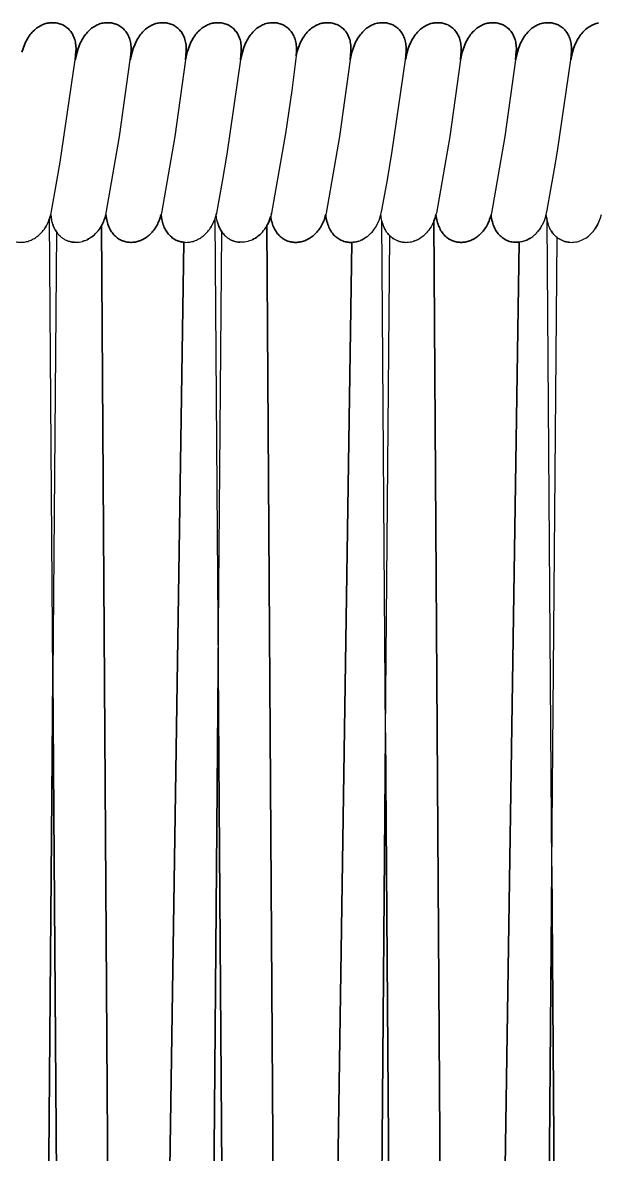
# Model space of a CAD drawing. Header units: millimetres. Extents: x 0 to 1881, y -1115 to 723.
# Drawn here: x 495.4 to 561.7, y -542.4 to -412.2 of the extents above; entities that cross this region are included whole.
import ezdxf

# ---------------------------------------------------------------- set-up
doc = ezdxf.new("R2010")
doc.units = ezdxf.units.MM
doc.layers.add('Blocks', color=7, linetype='Continuous')
doc.layers.add('Blocks$Inner', color=7, linetype='Continuous', lineweight=25, true_color=0x007f00)
doc.layers.add('Blocks$Outline', color=7, linetype='Continuous', lineweight=35, true_color=0xff3f3f)

# ---------------------------------------------------------------- blocks, each defined once
blk = doc.blocks.new('PK4 Lounge Chair Back')
at = {"layer": 'Blocks$Inner'}
for p, q in [((498.45, 680.1), (498.52, 680.28)), ((504.78, 680.06), (504.9, 680.39)), ((539.46, 677.54), (539.28, 677.55))]:
    blk.add_line(p, q, dxfattribs=at)
for points in [[(497.2, 424.51), (498.9, 627.72), (498.52, 680.28), (498.59, 680.5), (498.66, 680.74), (498.7, 680.89), (499.37, 684.58), (499.75, 686.78), (501.47, 698.55), (501.55, 699.53), (501.56, 699.71), (501.56, 699.89), (501.55, 700.07), (501.54, 700.24), (501.52, 700.41), (501.49, 700.57), (501.45, 700.72), (501.41, 700.87), (501.36, 701.02), (501.31, 701.16), (501.25, 701.3), (501.18, 701.43), (501.11, 701.55), (501.04, 701.67), (500.96, 701.78), (500.87, 701.89), (500.78, 701.99), (500.69, 702.09), (500.64, 702.14), (500.59, 702.18), (500.48, 702.26), (500.38, 702.34), (500.27, 702.42), (500.16, 702.48), (500.04, 702.55), (499.92, 702.6), (499.8, 702.65), (499.67, 702.69), (499.55, 702.73), (499.42, 702.76), (499.29, 702.78), (499.16, 702.8), (499.03, 702.81), (498.89, 702.81), (498.76, 702.81), (498.62, 702.8), (498.49, 702.79), (498.35, 702.77), (498.21, 702.74), (498.08, 702.7), (497.94, 702.66), (497.8, 702.61), (497.67, 702.55), (497.54, 702.49), (497.4, 702.41), (497.27, 702.34), (497.14, 702.25), (497.02, 702.16), (496.89, 702.06), (496.77, 701.95), (496.65, 701.83), (496.53, 701.71), (496.41, 701.58), (496.3, 701.44), (496.19, 701.29), (496.09, 701.14), (495.99, 700.98), (495.89, 700.81), (495.8, 700.63), (495.71, 700.45), (495.62, 700.25), (495.47, 699.84), (495.34, 699.4)], [(506.44, 381.58), (504.5, 679.46), (504.58, 679.6), (504.65, 679.75), (504.72, 679.9), (504.78, 680.06), (504.84, 680.22), (504.9, 680.39), (505, 680.74), (505.04, 680.89), (506.58, 689.72), (507.81, 698.55), (507.89, 699.53), (507.9, 699.71), (507.9, 699.89), (507.89, 700.07), (507.88, 700.24), (507.86, 700.41), (507.83, 700.57), (507.79, 700.72), (507.75, 700.87), (507.7, 701.02), (507.65, 701.16), (507.59, 701.3), (507.52, 701.43), (507.45, 701.55), (507.38, 701.67), (507.3, 701.78), (507.21, 701.89), (507.12, 701.99), (507.03, 702.09), (506.93, 702.18), (506.83, 702.26), (506.72, 702.34), (506.61, 702.42), (506.5, 702.48), (506.38, 702.55), (506.26, 702.6), (506.2, 702.63), (506.14, 702.65), (506.02, 702.69), (505.89, 702.73), (505.76, 702.76), (505.63, 702.78), (505.5, 702.8), (505.37, 702.81), (505.23, 702.81), (505.1, 702.81), (504.96, 702.8), (504.83, 702.79), (504.69, 702.77), (504.55, 702.74), (504.42, 702.7), (504.28, 702.66), (504.15, 702.61), (504.01, 702.55), (503.88, 702.49), (503.75, 702.41), (503.61, 702.34), (503.48, 702.25), (503.36, 702.16), (503.23, 702.06), (503.11, 701.95), (502.99, 701.83), (502.87, 701.71), (502.75, 701.58), (502.64, 701.44), (502.53, 701.29), (502.43, 701.14), (502.33, 700.98), (502.23, 700.81), (502.14, 700.63), (502.05, 700.45), (501.96, 700.25), (501.89, 700.05), (501.81, 699.84), (501.68, 699.4), (501.47, 698.55)], [(514.15, 698.55), (514.23, 699.53), (514.24, 699.71), (514.24, 699.89), (514.23, 700.07), (514.22, 700.24), (514.2, 700.41), (514.17, 700.57), (514.13, 700.72), (514.09, 700.87), (514.04, 701.02), (513.99, 701.16), (513.93, 701.3), (513.87, 701.43), (513.79, 701.55), (513.72, 701.67), (513.64, 701.78), (513.55, 701.89), (513.46, 701.99), (513.37, 702.09), (513.27, 702.18), (513.17, 702.26), (513.06, 702.34), (512.95, 702.42), (512.84, 702.48), (512.72, 702.55), (512.6, 702.6), (512.48, 702.65), (512.36, 702.69), (512.23, 702.73), (512.1, 702.76), (511.97, 702.78), (511.84, 702.8), (511.71, 702.81), (511.57, 702.81), (511.44, 702.81), (511.3, 702.8), (511.17, 702.79), (511.03, 702.77), (510.89, 702.74), (510.76, 702.7), (510.62, 702.66), (510.49, 702.61), (510.35, 702.55), (510.22, 702.49), (510.09, 702.41), (509.95, 702.34), (509.83, 702.25), (509.7, 702.16), (509.57, 702.06), (509.45, 701.95), (509.33, 701.83), (509.21, 701.71), (509.1, 701.58), (508.98, 701.44), (508.88, 701.29), (508.77, 701.14), (508.67, 700.98), (508.57, 700.81), (508.48, 700.63), (508.39, 700.45), (508.31, 700.25), (508.15, 699.84), (508.02, 699.4), (507.81, 698.55)], [(520.49, 698.55), (520.57, 699.53), (520.58, 699.71), (520.58, 699.89), (520.57, 700.07), (520.56, 700.24), (520.54, 700.41), (520.51, 700.57), (520.47, 700.72), (520.43, 700.87), (520.38, 701.02), (520.33, 701.16), (520.27, 701.3), (520.21, 701.43), (520.14, 701.55), (520.06, 701.67), (519.98, 701.78), (519.94, 701.84), (519.89, 701.89), (519.8, 701.99), (519.71, 702.09), (519.61, 702.18), (519.51, 702.26), (519.4, 702.34), (519.29, 702.42), (519.18, 702.48), (519.06, 702.55), (518.94, 702.6), (518.82, 702.65), (518.7, 702.69), (518.57, 702.73), (518.44, 702.76), (518.31, 702.78), (518.18, 702.8), (518.05, 702.81), (517.91, 702.81), (517.78, 702.81), (517.64, 702.8), (517.51, 702.79), (517.37, 702.77), (517.24, 702.74), (517.1, 702.7), (516.96, 702.66), (516.83, 702.61), (516.69, 702.55), (516.56, 702.49), (516.43, 702.41), (516.3, 702.34), (516.17, 702.25), (516.04, 702.16), (515.91, 702.06), (515.79, 701.95), (515.67, 701.83), (515.55, 701.71), (515.44, 701.58), (515.32, 701.44), (515.22, 701.29), (515.11, 701.14), (515.01, 700.98), (514.91, 700.81), (514.82, 700.63), (514.73, 700.45), (514.65, 700.25), (514.57, 700.05), (514.49, 699.84), (514.36, 699.4), (514.15, 698.55), (512.92, 689.72), (511.38, 680.89), (511.34, 680.74), (511.29, 680.55), (511.23, 680.37)], [(526.87, 698.99), (526.91, 699.53), (526.92, 699.71), (526.92, 699.89), (526.91, 700.07), (526.9, 700.24), (526.88, 700.41), (526.85, 700.57), (526.82, 700.72), (526.77, 700.87), (526.73, 701.02), (526.67, 701.16), (526.61, 701.3), (526.55, 701.43), (526.48, 701.55), (526.4, 701.67), (526.32, 701.78), (526.23, 701.89), (526.14, 701.99), (526.05, 702.09), (525.95, 702.18), (525.85, 702.26), (525.74, 702.34), (525.63, 702.42), (525.52, 702.48), (525.4, 702.55), (525.28, 702.6), (525.16, 702.65), (525.04, 702.69), (524.91, 702.73), (524.78, 702.76), (524.65, 702.78), (524.52, 702.8), (524.39, 702.81), (524.26, 702.81), (524.12, 702.81), (523.99, 702.8), (523.85, 702.79), (523.71, 702.77), (523.58, 702.74), (523.44, 702.7), (523.3, 702.66), (523.17, 702.61), (523.03, 702.55), (522.9, 702.49), (522.77, 702.41), (522.64, 702.34), (522.51, 702.25), (522.38, 702.16), (522.25, 702.06), (522.13, 701.95), (522.01, 701.83), (521.89, 701.71), (521.78, 701.58), (521.67, 701.44), (521.56, 701.29), (521.45, 701.14), (521.35, 700.98), (521.25, 700.81), (521.16, 700.63), (521.07, 700.45), (520.99, 700.25), (520.83, 699.84), (520.7, 699.4), (520.49, 698.55), (518.93, 687.7), (518.39, 684.54), (517.72, 680.89), (517.72, 680.88), (517.72, 680.88), (517.72, 680.88), (517.72, 680.87), (517.72, 680.87), (517.72, 680.87), (517.72, 680.87), (517.72, 680.86), (517.72, 680.86), (517.72, 680.86), (517.72, 680.86), (517.72, 680.86), (517.72, 680.85), (517.71, 680.85), (517.71, 680.83), (517.7, 680.82), (517.69, 680.78), (517.68, 680.76), (517.68, 680.74), (517.62, 680.52), (517.55, 680.3), (517.48, 680.12)], [(533.11, 698.55), (533.19, 699.53), (533.19, 699.71), (533.19, 699.89), (533.19, 700.07), (533.17, 700.24), (533.15, 700.41), (533.12, 700.57), (533.09, 700.72), (533.05, 700.87), (533, 701.02), (532.94, 701.16), (532.88, 701.3), (532.82, 701.43), (532.75, 701.55), (532.71, 701.61), (532.67, 701.67), (532.63, 701.73), (532.59, 701.78), (532.55, 701.84), (532.51, 701.89), (532.42, 701.99), (532.32, 702.09), (532.22, 702.18), (532.12, 702.26), (532.01, 702.34), (531.9, 702.42), (531.79, 702.48), (531.68, 702.55), (531.56, 702.6), (531.43, 702.65), (531.31, 702.69), (531.18, 702.73), (531.06, 702.76), (530.93, 702.78), (530.8, 702.8), (530.66, 702.81), (530.53, 702.81), (530.39, 702.81), (530.26, 702.8), (530.12, 702.79), (529.99, 702.77), (529.85, 702.74), (529.71, 702.7), (529.58, 702.66), (529.44, 702.61), (529.31, 702.55), (529.17, 702.49), (529.04, 702.41), (528.91, 702.34), (528.78, 702.25), (528.65, 702.16), (528.53, 702.06), (528.4, 701.95), (528.28, 701.83), (528.16, 701.71), (528.05, 701.58), (527.94, 701.44), (527.83, 701.29), (527.72, 701.14), (527.62, 700.98), (527.53, 700.81), (527.43, 700.63), (527.34, 700.45), (527.26, 700.25), (527.11, 699.84), (526.97, 699.4), (526.87, 698.99), (526.4, 695), (525.66, 690.05), (524.07, 680.89)], [(536.4, 680.02), (536.33, 679.86), (536.26, 679.7), (536.18, 679.54), (536.1, 679.39), (536.01, 679.25), (536.1, 679.39), (536.18, 679.54), (536.26, 679.7), (536.33, 679.86), (536.4, 680.02), (536.47, 680.19), (536.53, 680.37), (536.63, 680.74), (536.68, 680.89), (536.75, 681.25), (537.38, 684.75), (537.95, 688.05), (539.45, 698.55), (539.53, 699.53), (539.53, 699.71), (539.54, 699.89), (539.53, 700.07), (539.51, 700.24), (539.49, 700.41), (539.46, 700.57), (539.43, 700.72), (539.39, 700.87), (539.34, 701.02), (539.29, 701.16), (539.23, 701.3), (539.16, 701.43), (539.09, 701.55), (539.01, 701.67), (538.93, 701.78), (538.85, 701.89), (538.76, 701.99), (538.66, 702.09), (538.61, 702.14), (538.56, 702.18), (538.46, 702.26), (538.35, 702.34), (538.25, 702.42), (538.13, 702.48), (538.02, 702.55), (537.9, 702.6), (537.78, 702.65), (537.65, 702.69), (537.53, 702.73), (537.4, 702.76), (537.27, 702.78), (537.14, 702.8), (537, 702.81), (536.87, 702.81), (536.73, 702.81), (536.6, 702.8), (536.46, 702.79), (536.33, 702.77), (536.19, 702.74), (536.05, 702.7), (535.92, 702.66), (535.78, 702.61), (535.65, 702.55), (535.51, 702.49), (535.38, 702.41), (535.25, 702.34), (535.12, 702.25), (534.99, 702.16), (534.87, 702.06), (534.74, 701.95), (534.62, 701.83), (534.51, 701.71), (534.39, 701.58), (534.28, 701.44), (534.17, 701.29), (534.07, 701.14), (533.96, 700.98), (533.87, 700.81), (533.77, 700.63), (533.68, 700.45), (533.6, 700.25), (533.45, 699.84), (533.31, 699.4), (533.11, 698.55), (531.88, 689.72), (530.34, 680.89), (530.29, 680.74), (530.19, 680.37)], [(545.79, 698.55), (545.87, 699.53), (545.88, 699.71), (545.88, 699.89), (545.87, 700.07), (545.85, 700.24), (545.83, 700.41), (545.8, 700.57), (545.77, 700.72), (545.73, 700.87), (545.68, 701.02), (545.63, 701.16), (545.57, 701.3), (545.5, 701.43), (545.43, 701.55), (545.35, 701.67), (545.27, 701.78), (545.19, 701.89), (545.1, 701.99), (545, 702.09), (544.9, 702.18), (544.8, 702.26), (544.7, 702.34), (544.59, 702.42), (544.47, 702.48), (544.42, 702.52), (544.36, 702.55), (544.24, 702.6), (544.12, 702.65), (543.99, 702.69), (543.87, 702.73), (543.74, 702.76), (543.61, 702.78), (543.48, 702.8), (543.34, 702.81), (543.21, 702.81), (543.08, 702.81), (542.94, 702.8), (542.8, 702.79), (542.67, 702.77), (542.53, 702.74), (542.39, 702.7), (542.26, 702.66), (542.12, 702.61), (541.99, 702.55), (541.85, 702.49), (541.72, 702.41), (541.59, 702.34), (541.46, 702.25), (541.33, 702.16), (541.21, 702.06), (541.09, 701.95), (540.96, 701.83), (540.85, 701.71), (540.73, 701.58), (540.62, 701.44), (540.51, 701.29), (540.41, 701.14), (540.3, 700.98), (540.21, 700.81), (540.11, 700.63), (540.03, 700.45), (539.94, 700.25), (539.86, 700.05), (539.79, 699.84), (539.66, 699.4), (539.45, 698.55)], [(552.13, 698.55), (552.21, 699.53), (552.22, 699.71), (552.22, 699.89), (552.21, 700.07), (552.2, 700.24), (552.17, 700.41), (552.15, 700.57), (552.11, 700.72), (552.07, 700.87), (552.02, 701.02), (551.97, 701.16), (551.91, 701.3), (551.84, 701.43), (551.77, 701.55), (551.7, 701.67), (551.61, 701.78), (551.53, 701.89), (551.44, 701.99), (551.34, 702.09), (551.25, 702.18), (551.14, 702.26), (551.04, 702.34), (550.93, 702.42), (550.81, 702.48), (550.7, 702.55), (550.58, 702.6), (550.46, 702.65), (550.33, 702.69), (550.21, 702.73), (550.08, 702.76), (549.95, 702.78), (549.82, 702.8), (549.68, 702.81), (549.55, 702.81), (549.42, 702.81), (549.28, 702.8), (549.14, 702.79), (549.01, 702.77), (548.87, 702.74), (548.73, 702.7), (548.6, 702.66), (548.46, 702.61), (548.33, 702.55), (548.2, 702.49), (548.06, 702.41), (547.93, 702.34), (547.8, 702.25), (547.67, 702.16), (547.55, 702.06), (547.43, 701.95), (547.31, 701.83), (547.19, 701.71), (547.07, 701.58), (546.96, 701.44), (546.85, 701.29), (546.75, 701.14), (546.65, 700.98), (546.55, 700.81), (546.46, 700.63), (546.37, 700.45), (546.28, 700.25), (546.2, 700.05), (546.13, 699.84), (546, 699.4), (545.79, 698.55), (544.56, 689.72), (543.02, 680.89), (542.97, 680.74), (542.87, 680.35), (542.8, 680.16), (542.73, 679.98), (542.63, 679.75), (542.52, 679.54), (542.41, 679.33), (542.28, 679.14), (542.15, 678.95), (542.01, 678.78), (541.87, 678.62), (541.72, 678.47), (541.56, 678.33), (541.72, 678.47), (541.87, 678.62)], [(555.08, 679.32), (554.99, 679.19), (554.91, 679.06), (554.82, 678.94), (554.72, 678.82), (554.82, 678.94), (554.91, 679.06), (554.99, 679.19), (555.08, 679.32), (555.16, 679.46), (555.24, 679.6), (555.31, 679.75), (555.44, 680.06), (555.56, 680.39), (555.66, 680.74), (555.7, 680.89), (555.77, 681.25), (556.62, 685.99), (556.97, 688.05), (558.47, 698.55), (558.55, 699.53), (558.56, 699.71), (558.56, 699.89), (558.55, 700.07), (558.54, 700.24), (558.51, 700.41), (558.49, 700.57), (558.45, 700.72), (558.41, 700.87), (558.36, 701.02), (558.31, 701.16), (558.25, 701.3), (558.18, 701.43), (558.11, 701.55), (558.04, 701.67), (558, 701.73), (557.96, 701.78), (557.87, 701.89), (557.78, 701.99), (557.68, 702.09), (557.59, 702.18), (557.48, 702.26), (557.38, 702.34), (557.27, 702.42), (557.15, 702.48), (557.04, 702.55), (556.92, 702.6), (556.8, 702.65), (556.67, 702.69), (556.55, 702.73), (556.42, 702.76), (556.29, 702.78), (556.16, 702.8), (556.03, 702.81), (555.89, 702.81), (555.76, 702.81), (555.62, 702.8), (555.49, 702.79), (555.35, 702.77), (555.21, 702.74), (555.08, 702.7), (554.94, 702.66), (554.8, 702.61), (554.67, 702.55), (554.54, 702.49), (554.4, 702.41), (554.27, 702.34), (554.14, 702.25), (554.02, 702.16), (553.89, 702.06), (553.77, 701.95), (553.65, 701.83), (553.53, 701.71), (553.41, 701.58), (553.3, 701.44), (553.19, 701.29), (553.09, 701.14), (552.99, 700.98), (552.89, 700.81), (552.8, 700.63), (552.71, 700.45), (552.62, 700.25), (552.54, 700.05), (552.47, 699.84), (552.34, 699.4), (552.13, 698.55), (550.9, 689.72), (549.36, 680.89), (549.32, 680.74), (549.34, 680.52), (549.37, 680.31), (549.41, 680.11), (549.46, 679.92), (549.51, 679.73), (549.57, 679.56), (549.51, 679.73), (549.46, 679.92), (549.41, 680.11), (549.37, 680.31), (549.34, 680.52), (549.32, 680.74), (549.27, 680.55), (549.21, 680.37), (549.15, 680.19), (549.08, 680.01), (549.01, 679.85), (548.94, 679.68), (548.85, 679.53), (548.77, 679.38), (548.68, 679.23), (548.59, 679.09), (548.49, 678.96), (548.39, 678.83), (548.29, 678.71), (548.18, 678.6), (548.07, 678.49), (547.96, 678.38), (547.84, 678.29), (547.73, 678.19), (547.61, 678.11), (547.48, 678.03)], [(561.69, 702.77), (561.55, 702.74), (561.42, 702.7), (561.28, 702.66), (561.15, 702.61), (561.01, 702.55), (560.88, 702.49), (560.74, 702.41), (560.61, 702.34), (560.48, 702.25), (560.36, 702.16), (560.23, 702.06), (560.11, 701.95), (559.99, 701.83), (559.87, 701.71), (559.75, 701.58), (559.64, 701.44), (559.53, 701.29), (559.43, 701.14), (559.33, 700.98), (559.23, 700.81), (559.14, 700.63), (559.05, 700.45), (558.96, 700.25), (558.89, 700.05), (558.81, 699.84), (558.68, 699.4), (558.47, 698.55)], [(517.83, 679.88), (517.91, 679.62), (518, 679.38), (518.1, 679.16), (518.16, 679.05), (518.22, 678.95), (518.28, 678.85), (518.34, 678.75), (518.22, 678.95), (518.16, 679.05), (518.1, 679.16), (518, 679.38), (517.91, 679.62), (517.83, 679.88), (517.77, 680.15), (517.72, 680.44), (517.68, 680.74), (517.72, 680.89)], [(524.02, 680.72), (524.04, 680.8), (524.07, 680.89), (524.04, 680.8), (524.02, 680.72), (523.96, 680.55), (523.87, 680.26), (523.77, 679.98), (523.66, 679.72)], [(498.07, 679.31), (498.15, 679.46), (498.24, 679.61), (498.31, 679.77), (498.39, 679.93), (498.45, 680.1), (498.39, 679.93), (498.31, 679.77)], [(499.45, 678.57), (499.39, 678.66), (499.33, 678.74), (499.26, 678.84), (499.2, 678.94), (499.14, 679.04), (499.09, 679.15), (499.03, 679.26), (498.98, 679.37), (498.89, 679.62), (498.81, 679.87), (498.75, 680.15), (498.7, 680.44), (498.66, 680.74), (498.7, 680.44), (498.75, 680.15)], [(498.89, 679.62), (498.98, 679.37), (499.09, 679.15), (499.14, 679.04), (499.2, 678.94), (499.26, 678.84), (499.33, 678.74), (499.45, 678.57), (499.58, 678.42), (499.72, 678.28), (499.79, 678.21), (499.86, 678.15), (499.94, 678.09), (500.01, 678.03), (500.09, 677.98), (500.17, 677.93), (500.25, 677.88), (500.33, 677.84), (500.41, 677.8), (500.49, 677.76)], [(505.13, 679.97), (505.09, 680.15), (505.05, 680.34), (505.02, 680.54), (505, 680.74)], [(505.02, 680.54), (505.05, 680.34), (505.09, 680.15), (505.13, 679.97), (505.18, 679.79), (505.23, 679.62), (505.29, 679.46), (505.35, 679.31), (505.42, 679.16), (505.5, 679.02), (505.58, 678.88), (505.66, 678.75), (505.75, 678.63), (505.84, 678.51), (505.93, 678.4), (506.03, 678.3), (506.13, 678.21), (506.24, 678.12), (506.13, 678.21), (506.03, 678.3), (505.93, 678.4), (505.84, 678.51), (505.75, 678.63), (505.66, 678.75), (505.58, 678.88), (505.5, 679.02)], [(510.79, 679.38), (510.88, 679.53), (510.96, 679.68), (511.03, 679.85), (510.96, 679.68), (510.88, 679.53), (510.79, 679.38), (510.7, 679.23), (510.61, 679.09), (510.52, 678.96), (510.41, 678.83), (510.31, 678.71), (510.2, 678.6), (510.09, 678.49), (509.98, 678.38), (509.87, 678.29), (509.75, 678.19)], [(513.85, 677.57), (513.73, 677.59), (513.62, 677.61), (513.5, 677.64), (513.38, 677.68), (513.27, 677.72), (513.16, 677.76), (513.05, 677.81), (512.94, 677.87), (512.83, 677.93), (512.73, 678), (512.63, 678.08), (512.53, 678.16), (512.43, 678.24), (512.34, 678.33), (512.25, 678.43), (512.16, 678.53), (512.08, 678.64), (512, 678.75), (511.92, 678.87), (511.85, 678.99), (511.78, 679.12), (511.72, 679.26), (511.65, 679.4), (511.6, 679.55), (511.55, 679.7), (511.5, 679.86), (511.46, 680.02), (511.42, 680.19), (511.39, 680.37), (511.34, 680.74), (511.29, 680.55), (511.23, 680.37), (511.17, 680.19), (511.11, 680.01), (511.03, 679.85)], [(511.5, 679.86), (511.55, 679.7), (511.6, 679.55)], [(513.97, 677.56), (514.11, 677.55), (514.24, 677.54), (514.37, 677.55), (514.5, 677.56), (514.63, 677.58), (514.77, 677.6), (514.9, 677.63), (515.03, 677.66), (515.16, 677.7), (515.29, 677.75), (515.42, 677.8), (515.55, 677.86), (515.67, 677.93), (515.8, 678), (515.92, 678.08), (516.04, 678.16), (516.16, 678.25), (516.28, 678.35), (516.39, 678.45), (516.5, 678.56), (516.61, 678.67), (516.71, 678.79), (516.81, 678.91), (516.91, 679.04), (517.01, 679.18), (517.1, 679.32), (517.18, 679.47), (517.27, 679.63), (517.34, 679.79), (517.42, 679.95), (517.48, 680.12), (517.42, 679.95), (517.34, 679.79), (517.27, 679.63), (517.18, 679.47), (517.1, 679.32), (517.01, 679.18)], [(517.55, 680.3), (517.92, 628.63), (516.23, 425.42), (515.5, 381.58), (519.71, 381.58)], [(524.76, 678.54), (524.85, 678.43), (524.9, 678.38), (524.94, 678.33), (524.85, 678.43), (524.76, 678.54), (524.67, 678.65), (524.58, 678.78), (524.5, 678.91), (524.42, 679.04), (524.35, 679.18), (524.29, 679.33), (524.22, 679.48), (524.17, 679.65), (524.11, 679.81), (524.07, 679.99), (524.03, 680.17), (523.99, 680.36), (523.96, 680.55), (523.99, 680.36), (524.03, 680.17)], [(529.67, 679.25), (529.76, 679.39), (529.84, 679.54), (529.92, 679.7), (529.84, 679.54), (529.76, 679.39), (529.67, 679.25), (529.58, 679.11), (529.48, 678.98), (529.39, 678.85), (529.28, 678.73), (529.18, 678.62), (529.07, 678.51), (528.96, 678.41), (528.85, 678.31), (528.73, 678.22), (528.61, 678.13), (528.49, 678.05), (528.37, 677.97), (528.25, 677.9)], [(530.38, 680.14), (530.43, 679.96), (530.48, 679.78), (530.53, 679.61), (530.48, 679.78), (530.43, 679.96), (530.38, 680.14), (530.35, 680.34), (530.32, 680.53), (530.29, 680.74), (530.24, 680.55), (530.19, 680.37), (530.13, 680.19), (530.06, 680.02), (529.99, 679.86), (529.92, 679.7)], [(530.73, 679.14), (530.8, 678.99), (530.88, 678.86), (530.97, 678.73), (530.88, 678.86), (530.8, 678.99), (530.73, 679.14), (530.66, 679.29), (530.59, 679.45), (530.53, 679.61)], [(534.46, 359.6), (534.82, 381.4), (534.83, 381.58), (538.92, 381.58), (537.18, 621.12), (537.66, 678.3), (537.58, 678.38), (537.51, 678.46), (537.44, 678.55), (537.37, 678.64), (537.3, 678.73), (537.24, 678.83), (537.18, 678.93), (537.12, 679.04), (537.07, 679.15), (537.01, 679.26), (536.91, 679.5), (536.83, 679.75), (536.76, 680.02), (536.68, 680.37), (536.66, 680.55), (536.63, 680.74)], [(534.83, 381.58), (535.54, 424.51), (537.18, 621.12), (536.76, 680.02)], [(536.83, 679.75), (536.91, 679.5), (537.01, 679.26), (537.12, 679.04)], [(544.82, 359.6), (544.68, 381.58), (542.73, 679.98), (542.63, 679.75), (542.52, 679.54), (542.41, 679.33), (542.28, 679.14), (542.15, 678.95)], [(543.15, 679.79), (543.21, 679.62), (543.27, 679.46), (543.21, 679.62), (543.15, 679.79), (543.11, 679.97), (543.06, 680.15), (543.03, 680.34), (543, 680.54), (542.97, 680.74)], [(543, 680.54), (543.03, 680.34), (543.06, 680.15), (543.11, 679.97)], [(548.77, 679.38), (548.85, 679.53), (548.94, 679.68), (549.01, 679.85)], [(549.21, 680.37), (549.27, 680.55), (549.32, 680.74)], [(552.8, 677.61), (552.68, 677.59), (552.56, 677.57), (552.42, 677.55), (552.27, 677.55), (552.13, 677.55), (551.99, 677.55), (551.85, 677.57), (551.72, 677.59), (551.58, 677.61), (551.45, 677.65), (551.31, 677.69), (551.18, 677.74), (551.05, 677.8), (550.93, 677.87), (550.81, 677.94), (550.69, 678.02), (550.57, 678.1), (550.46, 678.2), (550.35, 678.3), (550.24, 678.41), (550.14, 678.53), (550.05, 678.65), (549.95, 678.78), (549.87, 678.92), (549.78, 679.07), (549.71, 679.22), (549.64, 679.39), (549.57, 679.56)], [(557.94, 381.73), (556.32, 605.77), (556.92, 678.1), (556.82, 678.17), (556.73, 678.26), (556.64, 678.35), (556.55, 678.45), (556.47, 678.55), (556.38, 678.65), (556.31, 678.76), (556.23, 678.88), (556.16, 679.01), (556.09, 679.13), (556.03, 679.27), (555.97, 679.41), (555.92, 679.55), (555.87, 679.7), (555.82, 679.86), (555.78, 680.02), (555.71, 680.37), (555.74, 680.19), (555.78, 680.02)], [(554.08, 381.58), (554.08, 381.76), (554.82, 425.78), (556.32, 605.77), (555.78, 680.02), (555.82, 679.86), (555.87, 679.7)], [(555.44, 680.06), (555.38, 679.9), (555.31, 679.75), (555.24, 679.6)], [(555.71, 680.37), (555.68, 680.55), (555.66, 680.74)], [(559.71, 677.79), (559.87, 677.86), (560.04, 677.95), (560.2, 678.04), (560.35, 678.15), (560.51, 678.27), (560.66, 678.39), (560.8, 678.53), (560.94, 678.68), (561.08, 678.83), (561.21, 679), (561.33, 679.18), (561.45, 679.36), (561.56, 679.56), (561.66, 679.76), (561.76, 679.98), (561.82, 680.16), (561.89, 680.35), (562, 680.74)], [(561.56, 679.56), (561.45, 679.36), (561.33, 679.18)], [(496.78, 678), (496.9, 678.08), (497.02, 678.16), (497.14, 678.25), (497.25, 678.35), (497.36, 678.45), (497.47, 678.55), (497.58, 678.66), (497.69, 678.78), (497.79, 678.91), (497.88, 679.04), (497.98, 679.17), (498.07, 679.31), (497.98, 679.17), (497.88, 679.04), (497.79, 678.91)], [(497.36, 678.45), (497.47, 678.55), (497.58, 678.66)], [(499.33, 678.74), (498.9, 627.72), (500.69, 381.58), (500.69, 380.49), (500.83, 362.01), (500.86, 359.6), (504.88, 245.1), (499.13, 245.1), (498.86, 245.1), (498.38, 237.5), (498, 234.1)], [(503.67, 678.41), (503.51, 678.27), (503.34, 678.15), (503.51, 678.27), (503.67, 678.41), (503.82, 678.55), (503.97, 678.71), (504.11, 678.88), (504.25, 679.06), (504.38, 679.26), (504.5, 679.46)], [(521.64, 245.1), (519.9, 359.6), (519.85, 362.92), (519.72, 381.4), (519.71, 381.58), (517.92, 628.63), (518.34, 678.75), (518.46, 678.58)], [(509.87, 678.29), (509.98, 678.38), (510.09, 678.49), (510.2, 678.6), (510.31, 678.71)], [(512, 678.75), (512.08, 678.64), (512.16, 678.53), (512.25, 678.43), (512.34, 678.33)], [(518.73, 678.29), (518.59, 678.43), (518.46, 678.58), (518.53, 678.5), (518.59, 678.43), (518.66, 678.36), (518.73, 678.29), (518.8, 678.22), (518.88, 678.16), (518.95, 678.1)], [(522.85, 678.56), (522.69, 678.41), (522.53, 678.28), (522.37, 678.15), (522.2, 678.04), (522.03, 677.93), (521.85, 677.84), (521.67, 677.77), (521.49, 677.7), (521.31, 677.64), (521.13, 677.6), (520.94, 677.57), (520.76, 677.55), (520.67, 677.55), (520.57, 677.55), (520.39, 677.55), (520.3, 677.56), (520.21, 677.57), (520.03, 677.6), (519.94, 677.62), (519.85, 677.64)], [(521.85, 677.84), (522.03, 677.93), (522.2, 678.04), (522.37, 678.15), (522.53, 678.28), (522.69, 678.41), (522.85, 678.56), (523, 678.72), (523.14, 678.89), (523.28, 679.07), (523.41, 679.27), (523.53, 679.47), (525.47, 381.58)], [(524.29, 679.33), (524.35, 679.18), (524.42, 679.04), (524.5, 678.91), (524.58, 678.78), (524.67, 678.65)], [(525.04, 678.23), (525.15, 678.14), (525.25, 678.06), (525.36, 677.98), (525.47, 677.91), (525.36, 677.98), (525.25, 678.06), (525.15, 678.14), (525.04, 678.23), (524.94, 678.33)], [(528.73, 678.22), (528.85, 678.31), (528.96, 678.41), (529.07, 678.51)], [(530.97, 678.73), (531.05, 678.61), (531.15, 678.49), (531.24, 678.38)], [(533.04, 677.54), (533.17, 677.54), (533.31, 677.54), (533.17, 677.54), (533.04, 677.54), (532.91, 677.55), (532.77, 677.57), (532.64, 677.59), (532.51, 677.62), (532.39, 677.66), (532.26, 677.7), (532.14, 677.75), (532.02, 677.8), (531.9, 677.87), (531.78, 677.93), (531.67, 678.01), (531.56, 678.09), (531.45, 678.18), (531.35, 678.28), (531.24, 678.38), (531.15, 678.49), (531.05, 678.61)], [(535.08, 678.22), (534.96, 678.13), (534.84, 678.05), (534.72, 677.97), (534.59, 677.9), (534.47, 677.84), (534.34, 677.78), (534.47, 677.84), (534.59, 677.9), (534.72, 677.97), (534.84, 678.05), (534.96, 678.13), (535.08, 678.22), (535.19, 678.31), (535.3, 678.41), (535.41, 678.51), (535.52, 678.62), (535.63, 678.73), (535.73, 678.85), (535.83, 678.98), (535.92, 679.11), (536.01, 679.25)], [(537.44, 678.55), (537.51, 678.46), (537.58, 678.38)], [(538.26, 677.86), (538.18, 677.9), (538.1, 677.95), (537.95, 678.06), (537.8, 678.17), (537.73, 678.24), (537.66, 678.3), (537.8, 678.17), (537.95, 678.06), (538.02, 678), (538.1, 677.95), (538.26, 677.86), (538.34, 677.82), (538.42, 677.78), (538.5, 677.74)], [(539.82, 677.56), (540.01, 677.59), (540.19, 677.62), (540.37, 677.67), (540.55, 677.73), (540.72, 677.8), (540.9, 677.89), (541.07, 677.98), (541.24, 678.09), (541.4, 678.2), (541.56, 678.33)], [(543.4, 679.16), (543.47, 679.02), (543.55, 678.88), (543.63, 678.75), (543.72, 678.63), (543.81, 678.51), (543.91, 678.4), (544.01, 678.3), (544.11, 678.21), (544.21, 678.12), (544.27, 678.08), (544.32, 678.03), (544.21, 678.12), (544.11, 678.21), (544.01, 678.3), (543.91, 678.4), (543.81, 678.51), (543.72, 678.63), (543.64, 678.75), (543.55, 678.88), (543.47, 679.02), (543.4, 679.16), (543.33, 679.31), (543.27, 679.46)], [(547.84, 678.29), (547.96, 678.38), (548.07, 678.49), (548.18, 678.6), (548.29, 678.71)], [(549.87, 678.92), (549.95, 678.78), (550.05, 678.65), (550.14, 678.53), (550.24, 678.41)], [(553.17, 677.71), (553.05, 677.68), (552.93, 677.64), (553.05, 677.68), (553.17, 677.72), (553.29, 677.76), (553.41, 677.81), (553.53, 677.87), (553.65, 677.93), (553.77, 677.99), (553.88, 678.06), (553.99, 678.14), (554.1, 678.22), (554.21, 678.31), (554.32, 678.4), (554.42, 678.5), (554.53, 678.6), (554.63, 678.71), (554.72, 678.82)], [(554.32, 678.4), (554.21, 678.31), (554.1, 678.22)], [(556.23, 678.88), (556.31, 678.76), (556.39, 678.65)], [(556.64, 678.35), (556.73, 678.26), (556.82, 678.17)], [(494.26, 677.71), (494.37, 677.67), (494.49, 677.64), (494.61, 677.61), (494.73, 677.59), (494.85, 677.57), (494.97, 677.55), (495.1, 677.55), (495.23, 677.55), (495.36, 677.55), (495.49, 677.56), (495.62, 677.58), (495.75, 677.6), (495.88, 677.63), (496.01, 677.66), (496.14, 677.71), (496.27, 677.75), (496.4, 677.81), (496.53, 677.87), (496.65, 677.93), (496.78, 678), (496.9, 678.08), (497.02, 678.16)], [(495.62, 677.58), (495.75, 677.6), (495.88, 677.63)], [(496.01, 677.66), (496.14, 677.71), (496.27, 677.75)], [(501.37, 677.55), (501.28, 677.56), (501.19, 677.57), (501.01, 677.6), (500.84, 677.64), (500.66, 677.69), (500.58, 677.73), (500.49, 677.76), (500.66, 677.69), (500.75, 677.67), (500.84, 677.64), (500.92, 677.62), (501.01, 677.6), (501.1, 677.58), (501.19, 677.57), (501.37, 677.55), (501.55, 677.55), (501.74, 677.55), (501.92, 677.57), (502.1, 677.6), (502.29, 677.64)], [(502.65, 677.77), (502.47, 677.7), (502.29, 677.64), (502.47, 677.7), (502.65, 677.77), (502.83, 677.84)], [(503.34, 678.15), (503.17, 678.03), (503, 677.93), (502.83, 677.84), (503, 677.93), (503.17, 678.03)], [(506.81, 677.77), (506.93, 677.72), (507.05, 677.67), (506.93, 677.72), (506.81, 677.77), (506.69, 677.83), (506.57, 677.89), (506.46, 677.96), (506.35, 678.03), (506.24, 678.12)], [(509.51, 678.03), (509.63, 678.11), (509.75, 678.19), (509.63, 678.11), (509.51, 678.03), (509.38, 677.96), (509.26, 677.89), (509.13, 677.83), (509, 677.77), (508.87, 677.72), (508.74, 677.68), (508.61, 677.64), (508.48, 677.61), (508.35, 677.58), (508.22, 677.56), (508.08, 677.55), (507.95, 677.54), (507.82, 677.54), (507.69, 677.55), (507.56, 677.56), (507.43, 677.58), (507.3, 677.61), (507.18, 677.64), (507.05, 677.67)], [(507.95, 677.54), (508.08, 677.55), (508.22, 677.56), (508.35, 677.58)], [(508.48, 677.61), (508.61, 677.64), (508.74, 677.68), (508.87, 677.72)], [(513.62, 677.61), (513.73, 677.59), (513.85, 677.57), (513.97, 677.56), (510.43, 444.26), (509.58, 381.58), (509.25, 359.6)], [(514.11, 677.55), (514.24, 677.54), (514.37, 677.55)], [(515.42, 677.8), (515.55, 677.86), (515.67, 677.93)], [(519.68, 677.7), (519.51, 677.76), (519.35, 677.84), (519.26, 677.89), (519.18, 677.93), (519.1, 677.98), (519.03, 678.04), (518.95, 678.1), (519.03, 678.04), (519.1, 677.98), (519.18, 677.93), (519.26, 677.89), (519.34, 677.84), (519.43, 677.8), (519.51, 677.76), (519.6, 677.73), (519.68, 677.7), (519.77, 677.67), (519.85, 677.64), (520.03, 677.6), (520.21, 677.57), (520.39, 677.55)], [(520.76, 677.55), (520.66, 677.55), (520.57, 677.55)], [(526.44, 677.57), (526.57, 677.55), (526.7, 677.54), (526.57, 677.55), (526.44, 677.57), (526.32, 677.59), (526.19, 677.61), (526.07, 677.65), (525.94, 677.69), (525.82, 677.73), (525.71, 677.79), (525.59, 677.84), (525.47, 677.91)], [(525.82, 677.73), (525.94, 677.69), (526.07, 677.65)], [(526.7, 677.54), (526.83, 677.54), (526.96, 677.54), (527.09, 677.55), (527.22, 677.57), (527.35, 677.59), (527.48, 677.62), (527.61, 677.65), (527.74, 677.69), (527.87, 677.73), (528, 677.78), (528.12, 677.84), (528.25, 677.9), (528.12, 677.84), (528, 677.78), (527.87, 677.73), (527.74, 677.69), (527.61, 677.65), (527.48, 677.62), (527.35, 677.59), (527.22, 677.57)], [(533.44, 677.55), (533.31, 677.54), (529.75, 443.36), (528.91, 381.58)], [(532.14, 677.75), (532.26, 677.7), (532.39, 677.66), (532.51, 677.62)], [(533.7, 677.59), (533.57, 677.57), (533.44, 677.55), (533.57, 677.57), (533.7, 677.59), (533.83, 677.62), (533.96, 677.65), (534.09, 677.69), (534.21, 677.73), (534.34, 677.78)], [(534.09, 677.69), (533.96, 677.65), (533.83, 677.62)], [(539.11, 677.57), (538.93, 677.61), (538.76, 677.65), (538.67, 677.68), (538.59, 677.71), (538.5, 677.74), (538.59, 677.71), (538.67, 677.68), (538.76, 677.65), (538.84, 677.63), (538.93, 677.61), (539.02, 677.59), (539.11, 677.57), (539.28, 677.55), (539.37, 677.55), (539.46, 677.54), (539.64, 677.55), (539.82, 677.56), (540.01, 677.59), (540.19, 677.62)], [(540.72, 677.8), (540.55, 677.73), (540.37, 677.67)], [(546.46, 677.61), (546.59, 677.64), (546.72, 677.68), (546.85, 677.72), (546.72, 677.68), (546.59, 677.64), (546.46, 677.61), (546.32, 677.58), (546.19, 677.56), (546.06, 677.55), (545.93, 677.54), (545.8, 677.54), (545.67, 677.55), (545.54, 677.56), (545.41, 677.58), (545.28, 677.61), (545.15, 677.64), (545.03, 677.67), (544.91, 677.72), (544.78, 677.77), (544.67, 677.83), (544.55, 677.89), (544.43, 677.96), (544.32, 678.03)], [(544.78, 677.77), (544.91, 677.72), (545.03, 677.67)], [(545.93, 677.54), (546.06, 677.55), (546.19, 677.56), (546.32, 677.58)], [(546.85, 677.72), (546.98, 677.77), (547.11, 677.83), (547.23, 677.89), (547.36, 677.96), (547.48, 678.03), (547.61, 678.11), (547.73, 678.19)], [(552.93, 677.64), (552.8, 677.61), (552.68, 677.59), (552.56, 677.57), (549.02, 444.62), (548.17, 381.58)], [(551.18, 677.74), (551.31, 677.69), (551.45, 677.65)], [(551.58, 677.61), (551.72, 677.59), (551.85, 677.57)], [(553.88, 678.06), (553.77, 677.99), (553.65, 677.93), (553.53, 677.87), (553.41, 677.81), (553.29, 677.76)], [(558.34, 677.55), (558.17, 677.57), (558.01, 677.6), (557.84, 677.64), (557.68, 677.69), (557.6, 677.71), (557.52, 677.75), (557.36, 677.82), (557.21, 677.9), (557.06, 677.99), (556.99, 678.04), (556.92, 678.1), (556.99, 678.04), (557.06, 677.99), (557.14, 677.94), (557.21, 677.9), (557.29, 677.86), (557.36, 677.82), (557.44, 677.78), (557.52, 677.75), (557.68, 677.69), (557.76, 677.66), (557.84, 677.64), (557.92, 677.61), (558.01, 677.6), (558.17, 677.57), (558.34, 677.55), (558.51, 677.54), (558.68, 677.55), (558.85, 677.56), (559.03, 677.59), (559.2, 677.62), (559.37, 677.66), (559.54, 677.72), (559.71, 677.79), (559.87, 677.86), (560.04, 677.95)]]:
    blk.add_lwpolyline(points, dxfattribs=at)
blk.add_lwpolyline([(523.53, 679.47), (523.66, 679.72), (523.59, 679.59)], close=True, dxfattribs=at)
at = {"layer": 'Blocks$Outline'}
for points in [[(501.47, 698.55), (501.55, 699.53), (501.56, 699.71), (501.56, 699.89), (501.55, 700.07), (501.54, 700.24), (501.52, 700.41), (501.49, 700.57), (501.45, 700.72), (501.41, 700.87), (501.36, 701.02), (501.31, 701.16), (501.25, 701.3), (501.18, 701.43), (501.11, 701.55), (501.04, 701.67), (500.96, 701.78), (500.87, 701.89), (500.78, 701.99), (500.69, 702.09), (500.64, 702.14), (500.59, 702.18), (500.48, 702.26), (500.38, 702.34), (500.27, 702.42), (500.16, 702.48), (500.04, 702.55), (499.92, 702.6), (499.8, 702.65), (499.67, 702.69), (499.55, 702.73), (499.42, 702.76), (499.29, 702.78), (499.16, 702.8), (499.03, 702.81), (498.89, 702.81), (498.76, 702.81), (498.62, 702.8), (498.49, 702.79), (498.35, 702.77), (498.21, 702.74), (498.08, 702.7), (497.94, 702.66), (497.8, 702.61), (497.67, 702.55), (497.54, 702.49), (497.4, 702.41), (497.27, 702.34), (497.14, 702.25), (497.02, 702.16), (496.89, 702.06), (496.77, 701.95), (496.65, 701.83), (496.53, 701.71), (496.41, 701.58), (496.3, 701.44), (496.19, 701.29), (496.09, 701.14), (495.99, 700.98), (495.89, 700.81), (495.8, 700.63), (495.71, 700.45), (495.62, 700.25), (495.47, 699.84), (495.34, 699.4)], [(507.81, 698.55), (507.89, 699.53), (507.9, 699.71), (507.9, 699.89), (507.89, 700.07), (507.88, 700.24), (507.86, 700.41), (507.83, 700.57), (507.79, 700.72), (507.75, 700.87), (507.7, 701.02), (507.65, 701.16), (507.59, 701.3), (507.52, 701.43), (507.45, 701.55), (507.38, 701.67), (507.3, 701.78), (507.21, 701.89), (507.12, 701.99), (507.03, 702.09), (506.93, 702.18), (506.83, 702.26), (506.72, 702.34), (506.61, 702.42), (506.5, 702.48), (506.38, 702.55), (506.26, 702.6), (506.2, 702.63), (506.14, 702.65), (506.02, 702.69), (505.89, 702.73), (505.76, 702.76), (505.63, 702.78), (505.5, 702.8), (505.37, 702.81), (505.23, 702.81), (505.1, 702.81), (504.96, 702.8), (504.83, 702.79), (504.69, 702.77), (504.55, 702.74), (504.42, 702.7), (504.28, 702.66), (504.15, 702.61), (504.01, 702.55), (503.88, 702.49), (503.75, 702.41), (503.61, 702.34), (503.48, 702.25), (503.36, 702.16), (503.23, 702.06), (503.11, 701.95), (502.99, 701.83), (502.87, 701.71), (502.75, 701.58), (502.64, 701.44), (502.53, 701.29), (502.43, 701.14), (502.33, 700.98), (502.23, 700.81), (502.14, 700.63), (502.05, 700.45), (501.96, 700.25), (501.89, 700.05), (501.81, 699.84), (501.68, 699.4), (501.47, 698.55)], [(514.15, 698.55), (514.23, 699.53), (514.24, 699.71), (514.24, 699.89), (514.23, 700.07), (514.22, 700.24), (514.2, 700.41), (514.17, 700.57), (514.13, 700.72), (514.09, 700.87), (514.04, 701.02), (513.99, 701.16), (513.93, 701.3), (513.87, 701.43), (513.79, 701.55), (513.72, 701.67), (513.64, 701.78), (513.55, 701.89), (513.46, 701.99), (513.37, 702.09), (513.27, 702.18), (513.17, 702.26), (513.06, 702.34), (512.95, 702.42), (512.84, 702.48), (512.72, 702.55), (512.6, 702.6), (512.48, 702.65), (512.36, 702.69), (512.23, 702.73), (512.1, 702.76), (511.97, 702.78), (511.84, 702.8), (511.71, 702.81), (511.57, 702.81), (511.44, 702.81), (511.3, 702.8), (511.17, 702.79), (511.03, 702.77), (510.89, 702.74), (510.76, 702.7), (510.62, 702.66), (510.49, 702.61), (510.35, 702.55), (510.22, 702.49), (510.09, 702.41), (509.95, 702.34), (509.83, 702.25), (509.7, 702.16), (509.57, 702.06), (509.45, 701.95), (509.33, 701.83), (509.21, 701.71), (509.1, 701.58), (508.98, 701.44), (508.88, 701.29), (508.77, 701.14), (508.67, 700.98), (508.57, 700.81), (508.48, 700.63), (508.39, 700.45), (508.31, 700.25), (508.15, 699.84), (508.02, 699.4), (507.81, 698.55)], [(520.49, 698.55), (520.57, 699.53), (520.58, 699.71), (520.58, 699.89), (520.57, 700.07), (520.56, 700.24), (520.54, 700.41), (520.51, 700.57), (520.47, 700.72), (520.43, 700.87), (520.38, 701.02), (520.33, 701.16), (520.27, 701.3), (520.21, 701.43), (520.14, 701.55), (520.06, 701.67), (519.98, 701.78), (519.94, 701.84), (519.89, 701.89), (519.8, 701.99), (519.71, 702.09), (519.61, 702.18), (519.51, 702.26), (519.4, 702.34), (519.29, 702.42), (519.18, 702.48), (519.06, 702.55), (518.94, 702.6), (518.82, 702.65), (518.7, 702.69), (518.57, 702.73), (518.44, 702.76), (518.31, 702.78), (518.18, 702.8), (518.05, 702.81), (517.91, 702.81), (517.78, 702.81), (517.64, 702.8), (517.51, 702.79), (517.37, 702.77), (517.24, 702.74), (517.1, 702.7), (516.96, 702.66), (516.83, 702.61), (516.69, 702.55), (516.56, 702.49), (516.43, 702.41), (516.3, 702.34), (516.17, 702.25), (516.04, 702.16), (515.91, 702.06), (515.79, 701.95), (515.67, 701.83), (515.55, 701.71), (515.44, 701.58), (515.32, 701.44), (515.22, 701.29), (515.11, 701.14), (515.01, 700.98), (514.91, 700.81), (514.82, 700.63), (514.73, 700.45), (514.65, 700.25), (514.57, 700.05), (514.49, 699.84), (514.36, 699.4), (514.15, 698.55)], [(526.87, 698.99), (526.91, 699.53), (526.92, 699.71), (526.92, 699.89), (526.91, 700.07), (526.9, 700.24), (526.88, 700.41), (526.85, 700.57), (526.82, 700.72), (526.77, 700.87), (526.73, 701.02), (526.67, 701.16), (526.61, 701.3), (526.55, 701.43), (526.48, 701.55), (526.4, 701.67), (526.32, 701.78), (526.23, 701.89), (526.14, 701.99), (526.05, 702.09), (525.95, 702.18), (525.85, 702.26), (525.74, 702.34), (525.63, 702.42), (525.52, 702.48), (525.4, 702.55), (525.28, 702.6), (525.16, 702.65), (525.04, 702.69), (524.91, 702.73), (524.78, 702.76), (524.65, 702.78), (524.52, 702.8), (524.39, 702.81), (524.26, 702.81), (524.12, 702.81), (523.99, 702.8), (523.85, 702.79), (523.71, 702.77), (523.58, 702.74), (523.44, 702.7), (523.3, 702.66), (523.17, 702.61), (523.03, 702.55), (522.9, 702.49), (522.77, 702.41), (522.64, 702.34), (522.51, 702.25), (522.38, 702.16), (522.25, 702.06), (522.13, 701.95), (522.01, 701.83), (521.89, 701.71), (521.78, 701.58), (521.67, 701.44), (521.56, 701.29), (521.45, 701.14), (521.35, 700.98), (521.25, 700.81), (521.16, 700.63), (521.07, 700.45), (520.99, 700.25), (520.83, 699.84), (520.7, 699.4), (520.49, 698.55)], [(533.11, 698.55), (533.19, 699.53), (533.19, 699.71), (533.19, 699.89), (533.19, 700.07), (533.17, 700.24), (533.15, 700.41), (533.12, 700.57), (533.09, 700.72), (533.05, 700.87), (533, 701.02), (532.94, 701.16), (532.88, 701.3), (532.82, 701.43), (532.75, 701.55), (532.71, 701.61), (532.67, 701.67), (532.63, 701.73), (532.59, 701.78), (532.55, 701.84), (532.51, 701.89), (532.42, 701.99), (532.32, 702.09), (532.22, 702.18), (532.12, 702.26), (532.01, 702.34), (531.9, 702.42), (531.79, 702.48), (531.68, 702.55), (531.56, 702.6), (531.43, 702.65), (531.31, 702.69), (531.18, 702.73), (531.06, 702.76), (530.93, 702.78), (530.8, 702.8), (530.66, 702.81), (530.53, 702.81), (530.39, 702.81), (530.26, 702.8), (530.12, 702.79), (529.99, 702.77), (529.85, 702.74), (529.71, 702.7), (529.58, 702.66), (529.44, 702.61), (529.31, 702.55), (529.17, 702.49), (529.04, 702.41), (528.91, 702.34), (528.78, 702.25), (528.65, 702.16), (528.53, 702.06), (528.4, 701.95), (528.28, 701.83), (528.16, 701.71), (528.05, 701.58), (527.94, 701.44), (527.83, 701.29), (527.72, 701.14), (527.62, 700.98), (527.53, 700.81), (527.43, 700.63), (527.34, 700.45), (527.26, 700.25), (527.11, 699.84), (526.97, 699.4), (526.87, 698.99)], [(539.45, 698.55), (539.53, 699.53), (539.53, 699.71), (539.54, 699.89), (539.53, 700.07), (539.51, 700.24), (539.49, 700.41), (539.46, 700.57), (539.43, 700.72), (539.39, 700.87), (539.34, 701.02), (539.29, 701.16), (539.23, 701.3), (539.16, 701.43), (539.09, 701.55), (539.01, 701.67), (538.93, 701.78), (538.85, 701.89), (538.76, 701.99), (538.66, 702.09), (538.61, 702.14), (538.56, 702.18), (538.46, 702.26), (538.35, 702.34), (538.25, 702.42), (538.13, 702.48), (538.02, 702.55), (537.9, 702.6), (537.78, 702.65), (537.65, 702.69), (537.53, 702.73), (537.4, 702.76), (537.27, 702.78), (537.14, 702.8), (537, 702.81), (536.87, 702.81), (536.73, 702.81), (536.6, 702.8), (536.46, 702.79), (536.33, 702.77), (536.19, 702.74), (536.05, 702.7), (535.92, 702.66), (535.78, 702.61), (535.65, 702.55), (535.51, 702.49), (535.38, 702.41), (535.25, 702.34), (535.12, 702.25), (534.99, 702.16), (534.87, 702.06), (534.74, 701.95), (534.62, 701.83), (534.51, 701.71), (534.39, 701.58), (534.28, 701.44), (534.17, 701.29), (534.07, 701.14), (533.96, 700.98), (533.87, 700.81), (533.77, 700.63), (533.68, 700.45), (533.6, 700.25), (533.45, 699.84), (533.31, 699.4), (533.11, 698.55)], [(545.79, 698.55), (545.87, 699.53), (545.88, 699.71), (545.88, 699.89), (545.87, 700.07), (545.85, 700.24), (545.83, 700.41), (545.8, 700.57), (545.77, 700.72), (545.73, 700.87), (545.68, 701.02), (545.63, 701.16), (545.57, 701.3), (545.5, 701.43), (545.43, 701.55), (545.35, 701.67), (545.27, 701.78), (545.19, 701.89), (545.1, 701.99), (545, 702.09), (544.9, 702.18), (544.8, 702.26), (544.7, 702.34), (544.59, 702.42), (544.47, 702.48), (544.42, 702.52), (544.36, 702.55), (544.24, 702.6), (544.12, 702.65), (543.99, 702.69), (543.87, 702.73), (543.74, 702.76), (543.61, 702.78), (543.48, 702.8), (543.34, 702.81), (543.21, 702.81), (543.08, 702.81), (542.94, 702.8), (542.8, 702.79), (542.67, 702.77), (542.53, 702.74), (542.39, 702.7), (542.26, 702.66), (542.12, 702.61), (541.99, 702.55), (541.85, 702.49), (541.72, 702.41), (541.59, 702.34), (541.46, 702.25), (541.33, 702.16), (541.21, 702.06), (541.09, 701.95), (540.96, 701.83), (540.85, 701.71), (540.73, 701.58), (540.62, 701.44), (540.51, 701.29), (540.41, 701.14), (540.3, 700.98), (540.21, 700.81), (540.11, 700.63), (540.03, 700.45), (539.94, 700.25), (539.86, 700.05), (539.79, 699.84), (539.66, 699.4), (539.45, 698.55)], [(552.13, 698.55), (552.21, 699.53), (552.22, 699.71), (552.22, 699.89), (552.21, 700.07), (552.2, 700.24), (552.17, 700.41), (552.15, 700.57), (552.11, 700.72), (552.07, 700.87), (552.02, 701.02), (551.97, 701.16), (551.91, 701.3), (551.84, 701.43), (551.77, 701.55), (551.7, 701.67), (551.61, 701.78), (551.53, 701.89), (551.44, 701.99), (551.34, 702.09), (551.25, 702.18), (551.14, 702.26), (551.04, 702.34), (550.93, 702.42), (550.81, 702.48), (550.7, 702.55), (550.58, 702.6), (550.46, 702.65), (550.33, 702.69), (550.21, 702.73), (550.08, 702.76), (549.95, 702.78), (549.82, 702.8), (549.68, 702.81), (549.55, 702.81), (549.42, 702.81), (549.28, 702.8), (549.14, 702.79), (549.01, 702.77), (548.87, 702.74), (548.73, 702.7), (548.6, 702.66), (548.46, 702.61), (548.33, 702.55), (548.2, 702.49), (548.06, 702.41), (547.93, 702.34), (547.8, 702.25), (547.67, 702.16), (547.55, 702.06), (547.43, 701.95), (547.31, 701.83), (547.19, 701.71), (547.07, 701.58), (546.96, 701.44), (546.85, 701.29), (546.75, 701.14), (546.65, 700.98), (546.55, 700.81), (546.46, 700.63), (546.37, 700.45), (546.28, 700.25), (546.2, 700.05), (546.13, 699.84), (546, 699.4), (545.79, 698.55)], [(558.47, 698.55), (558.55, 699.53), (558.56, 699.71), (558.56, 699.89), (558.55, 700.07), (558.54, 700.24), (558.51, 700.41), (558.49, 700.57), (558.45, 700.72), (558.41, 700.87), (558.36, 701.02), (558.31, 701.16), (558.25, 701.3), (558.18, 701.43), (558.11, 701.55), (558.04, 701.67), (558, 701.73), (557.96, 701.78), (557.87, 701.89), (557.78, 701.99), (557.68, 702.09), (557.59, 702.18), (557.48, 702.26), (557.38, 702.34), (557.27, 702.42), (557.15, 702.48), (557.04, 702.55), (556.92, 702.6), (556.8, 702.65), (556.67, 702.69), (556.55, 702.73), (556.42, 702.76), (556.29, 702.78), (556.16, 702.8), (556.03, 702.81), (555.89, 702.81), (555.76, 702.81), (555.62, 702.8), (555.49, 702.79), (555.35, 702.77), (555.21, 702.74), (555.08, 702.7), (554.94, 702.66), (554.8, 702.61), (554.67, 702.55), (554.54, 702.49), (554.4, 702.41), (554.27, 702.34), (554.14, 702.25), (554.02, 702.16), (553.89, 702.06), (553.77, 701.95), (553.65, 701.83), (553.53, 701.71), (553.41, 701.58), (553.3, 701.44), (553.19, 701.29), (553.09, 701.14), (552.99, 700.98), (552.89, 700.81), (552.8, 700.63), (552.71, 700.45), (552.62, 700.25), (552.54, 700.05), (552.47, 699.84), (552.34, 699.4), (552.13, 698.55)], [(561.69, 702.77), (561.55, 702.74), (561.42, 702.7), (561.28, 702.66), (561.15, 702.61), (561.01, 702.55), (560.88, 702.49), (560.74, 702.41), (560.61, 702.34), (560.48, 702.25), (560.36, 702.16), (560.23, 702.06), (560.11, 701.95), (559.99, 701.83), (559.87, 701.71), (559.75, 701.58), (559.64, 701.44), (559.53, 701.29), (559.43, 701.14), (559.33, 700.98), (559.23, 700.81), (559.14, 700.63), (559.05, 700.45), (558.96, 700.25), (558.89, 700.05), (558.81, 699.84), (558.68, 699.4), (558.47, 698.55)], [(506.44, 381.58), (504.5, 679.46), (504.58, 679.6), (504.65, 679.75), (504.72, 679.9), (504.78, 680.06), (504.84, 680.22), (504.9, 680.39), (505, 680.74)], [(505, 680.74), (505.02, 680.54), (505.05, 680.34), (505.09, 680.15), (505.13, 679.97)], [(505.13, 679.97), (505.18, 679.79), (505.23, 679.62), (505.29, 679.46), (505.35, 679.31), (505.42, 679.16), (505.5, 679.02), (505.58, 678.88), (505.66, 678.75), (505.75, 678.63), (505.84, 678.51), (505.93, 678.4), (506.03, 678.3), (506.13, 678.21), (506.24, 678.12)], [(510.79, 679.38), (510.88, 679.53), (510.96, 679.68), (511.03, 679.85), (511.03, 679.85)], [(511.03, 679.85), (511.11, 680.01), (511.17, 680.19), (511.23, 680.37), (511.29, 680.55), (511.34, 680.74), (511.39, 680.37), (511.42, 680.19), (511.46, 680.02), (511.5, 679.86), (511.55, 679.7), (511.6, 679.55), (511.65, 679.4), (511.72, 679.26), (511.78, 679.12), (511.85, 678.99), (511.92, 678.87), (512, 678.75), (512.08, 678.64), (512.16, 678.53), (512.25, 678.43), (512.34, 678.33), (512.43, 678.24), (512.53, 678.16), (512.63, 678.08), (512.73, 678), (512.83, 677.93), (512.94, 677.87), (513.05, 677.81), (513.16, 677.76), (513.27, 677.72), (513.38, 677.68), (513.5, 677.64), (513.62, 677.61), (513.73, 677.59), (513.85, 677.57)], [(523.53, 679.47), (523.59, 679.59), (523.66, 679.72)], [(523.66, 679.72), (523.77, 679.98), (523.87, 680.26), (523.96, 680.55)], [(523.96, 680.55), (523.99, 680.36), (524.03, 680.17), (524.07, 679.99), (524.11, 679.81), (524.17, 679.65), (524.22, 679.48), (524.29, 679.33), (524.29, 679.33)], [(529.67, 679.25), (529.76, 679.39), (529.84, 679.54), (529.92, 679.7)], [(529.92, 679.7), (529.99, 679.86), (530.06, 680.02), (530.13, 680.19), (530.19, 680.37), (530.24, 680.55), (530.29, 680.74), (530.32, 680.53), (530.35, 680.34), (530.38, 680.14)], [(530.38, 680.14), (530.43, 679.96), (530.48, 679.78), (530.53, 679.61)], [(530.53, 679.61), (530.59, 679.45), (530.66, 679.29), (530.73, 679.14)], [(542.73, 679.98), (542.8, 680.16), (542.87, 680.35), (542.97, 680.74)], [(544.68, 381.58), (542.73, 679.98)], [(542.97, 680.74), (543, 680.54), (543.03, 680.34), (543.06, 680.15), (543.11, 679.97), (543.15, 679.79)], [(543.15, 679.79), (543.21, 679.62), (543.27, 679.46)], [(548.77, 679.38), (548.85, 679.53), (548.94, 679.68), (549.01, 679.85)], [(549.01, 679.85), (549.08, 680.01), (549.15, 680.19), (549.21, 680.37)], [(549.21, 680.37), (549.27, 680.55), (549.32, 680.74)], [(549.32, 680.74), (549.34, 680.52), (549.37, 680.31), (549.41, 680.11), (549.46, 679.92), (549.51, 679.73), (549.57, 679.56), (549.57, 679.56)], [(549.57, 679.56), (549.64, 679.39), (549.71, 679.22), (549.78, 679.07), (549.87, 678.92)], [(509.75, 678.19), (509.87, 678.29)], [(509.87, 678.29), (509.98, 678.38), (510.09, 678.49), (510.2, 678.6), (510.31, 678.71)], [(510.31, 678.71), (510.41, 678.83), (510.52, 678.96), (510.61, 679.09), (510.7, 679.23), (510.79, 679.38)], [(525.47, 381.58), (523.53, 679.47)], [(524.29, 679.33), (524.35, 679.18), (524.42, 679.04), (524.5, 678.91), (524.58, 678.78), (524.67, 678.65)], [(524.67, 678.65), (524.76, 678.54)], [(524.76, 678.54), (524.85, 678.43), (524.9, 678.38), (524.94, 678.33)], [(524.94, 678.33), (525.04, 678.23)], [(525.04, 678.23), (525.15, 678.14), (525.25, 678.06), (525.36, 677.98), (525.47, 677.91)], [(528.25, 677.9), (528.37, 677.97), (528.49, 678.05), (528.61, 678.13), (528.73, 678.22), (528.73, 678.22)], [(528.73, 678.22), (528.85, 678.31), (528.96, 678.41), (529.07, 678.51)], [(529.07, 678.51), (529.18, 678.62), (529.28, 678.73), (529.39, 678.85), (529.48, 678.98), (529.58, 679.11), (529.67, 679.25), (529.67, 679.25)], [(530.73, 679.14), (530.8, 678.99), (530.88, 678.86), (530.97, 678.73), (530.97, 678.73)], [(530.97, 678.73), (531.05, 678.61)], [(531.05, 678.61), (531.15, 678.49), (531.24, 678.38), (531.35, 678.28), (531.45, 678.18), (531.56, 678.09), (531.67, 678.01), (531.78, 677.93), (531.9, 677.87), (532.02, 677.8), (532.14, 677.75), (532.26, 677.7), (532.39, 677.66), (532.51, 677.62), (532.64, 677.59), (532.77, 677.57), (532.91, 677.55), (533.04, 677.54)], [(543.27, 679.46), (543.33, 679.31), (543.4, 679.16)], [(543.4, 679.16), (543.47, 679.02), (543.55, 678.88), (543.63, 678.75), (543.72, 678.63), (543.81, 678.51), (543.91, 678.4), (544.01, 678.3), (544.11, 678.21), (544.21, 678.12), (544.27, 678.08), (544.32, 678.03)], [(547.73, 678.19), (547.84, 678.29), (547.84, 678.29)], [(547.84, 678.29), (547.96, 678.38), (548.07, 678.49), (548.18, 678.6), (548.29, 678.71)], [(548.29, 678.71), (548.39, 678.83), (548.49, 678.96), (548.59, 679.09), (548.68, 679.23), (548.77, 679.38)], [(549.87, 678.92), (549.95, 678.78), (550.05, 678.65), (550.14, 678.53), (550.24, 678.41)], [(550.24, 678.41), (550.24, 678.41), (550.35, 678.3), (550.46, 678.2), (550.57, 678.1), (550.69, 678.02), (550.81, 677.94), (550.93, 677.87), (551.05, 677.8), (551.18, 677.74)], [(506.24, 678.12), (506.35, 678.03), (506.46, 677.96), (506.57, 677.89), (506.69, 677.83), (506.81, 677.77)], [(506.81, 677.77), (506.93, 677.72), (507.05, 677.67)], [(507.05, 677.67), (507.18, 677.64), (507.3, 677.61), (507.43, 677.58), (507.56, 677.56), (507.69, 677.55), (507.82, 677.54), (507.95, 677.54), (508.08, 677.55), (508.22, 677.56), (508.35, 677.58), (508.48, 677.61), (508.61, 677.64), (508.74, 677.68), (508.87, 677.72), (509, 677.77), (509.13, 677.83), (509.26, 677.89), (509.38, 677.96), (509.51, 678.03)], [(509.51, 678.03), (509.63, 678.11), (509.75, 678.19)], [(513.85, 677.57), (513.97, 677.56), (510.43, 444.26), (509.58, 381.58)], [(525.47, 677.91), (525.59, 677.84), (525.71, 677.79), (525.82, 677.73), (525.94, 677.69), (526.07, 677.65), (526.19, 677.61), (526.32, 677.59), (526.44, 677.57)], [(526.44, 677.57), (526.57, 677.55), (526.7, 677.54)], [(526.7, 677.54), (526.83, 677.54), (526.96, 677.54), (527.09, 677.55), (527.22, 677.57), (527.35, 677.59), (527.48, 677.62), (527.61, 677.65), (527.74, 677.69), (527.87, 677.73), (528, 677.78), (528.12, 677.84), (528.25, 677.9)], [(533.31, 677.54), (529.75, 443.36), (528.91, 381.58)], [(533.04, 677.54), (533.17, 677.54), (533.31, 677.54)], [(544.32, 678.03), (544.43, 677.96), (544.55, 677.89), (544.67, 677.83), (544.78, 677.77)], [(544.78, 677.77), (544.91, 677.72), (545.03, 677.67)], [(545.03, 677.67), (545.15, 677.64), (545.28, 677.61), (545.41, 677.58), (545.54, 677.56), (545.67, 677.55), (545.8, 677.54), (545.93, 677.54)], [(545.93, 677.54), (546.06, 677.55), (546.19, 677.56), (546.32, 677.58)], [(546.32, 677.58), (546.46, 677.61)], [(546.46, 677.61), (546.59, 677.64), (546.72, 677.68), (546.85, 677.72)], [(546.85, 677.72), (546.98, 677.77), (547.11, 677.83), (547.23, 677.89), (547.36, 677.96), (547.48, 678.03), (547.61, 678.11), (547.73, 678.19)], [(552.56, 677.57), (549.02, 444.62), (548.17, 381.58)], [(551.18, 677.74), (551.31, 677.69), (551.45, 677.65)], [(551.45, 677.65), (551.45, 677.65), (551.58, 677.61), (551.58, 677.61)], [(551.58, 677.61), (551.72, 677.59), (551.85, 677.57)], [(551.85, 677.57), (551.99, 677.55), (552.13, 677.55), (552.27, 677.55), (552.42, 677.55), (552.56, 677.57)], [(500.69, 381.58), (496.49, 381.58), (497.2, 424.51), (498.9, 627.72)], [(498.9, 627.72), (500.69, 381.58)], [(519.71, 381.58), (515.5, 381.58), (516.23, 425.42), (517.92, 628.63)], [(517.92, 628.63), (519.71, 381.58)], [(537.18, 621.12), (538.92, 381.58), (534.83, 381.58)], [(534.83, 381.58), (535.54, 424.51), (537.18, 621.12)], [(556.32, 605.77), (557.94, 381.73), (557.94, 381.58), (554.08, 381.58)], [(554.08, 381.58), (554.08, 381.76), (554.82, 425.78), (556.32, 605.77)]]:
    blk.add_lwpolyline(points, dxfattribs=at)

msp = doc.modelspace()

# ---------------------------------------------------------------- block references
at = {"layer": 'Blocks'}
msp.add_blockref('PK4 Lounge Chair Back', (0, -1115.03), dxfattribs=at)

doc.saveas('drawing.dxf')
